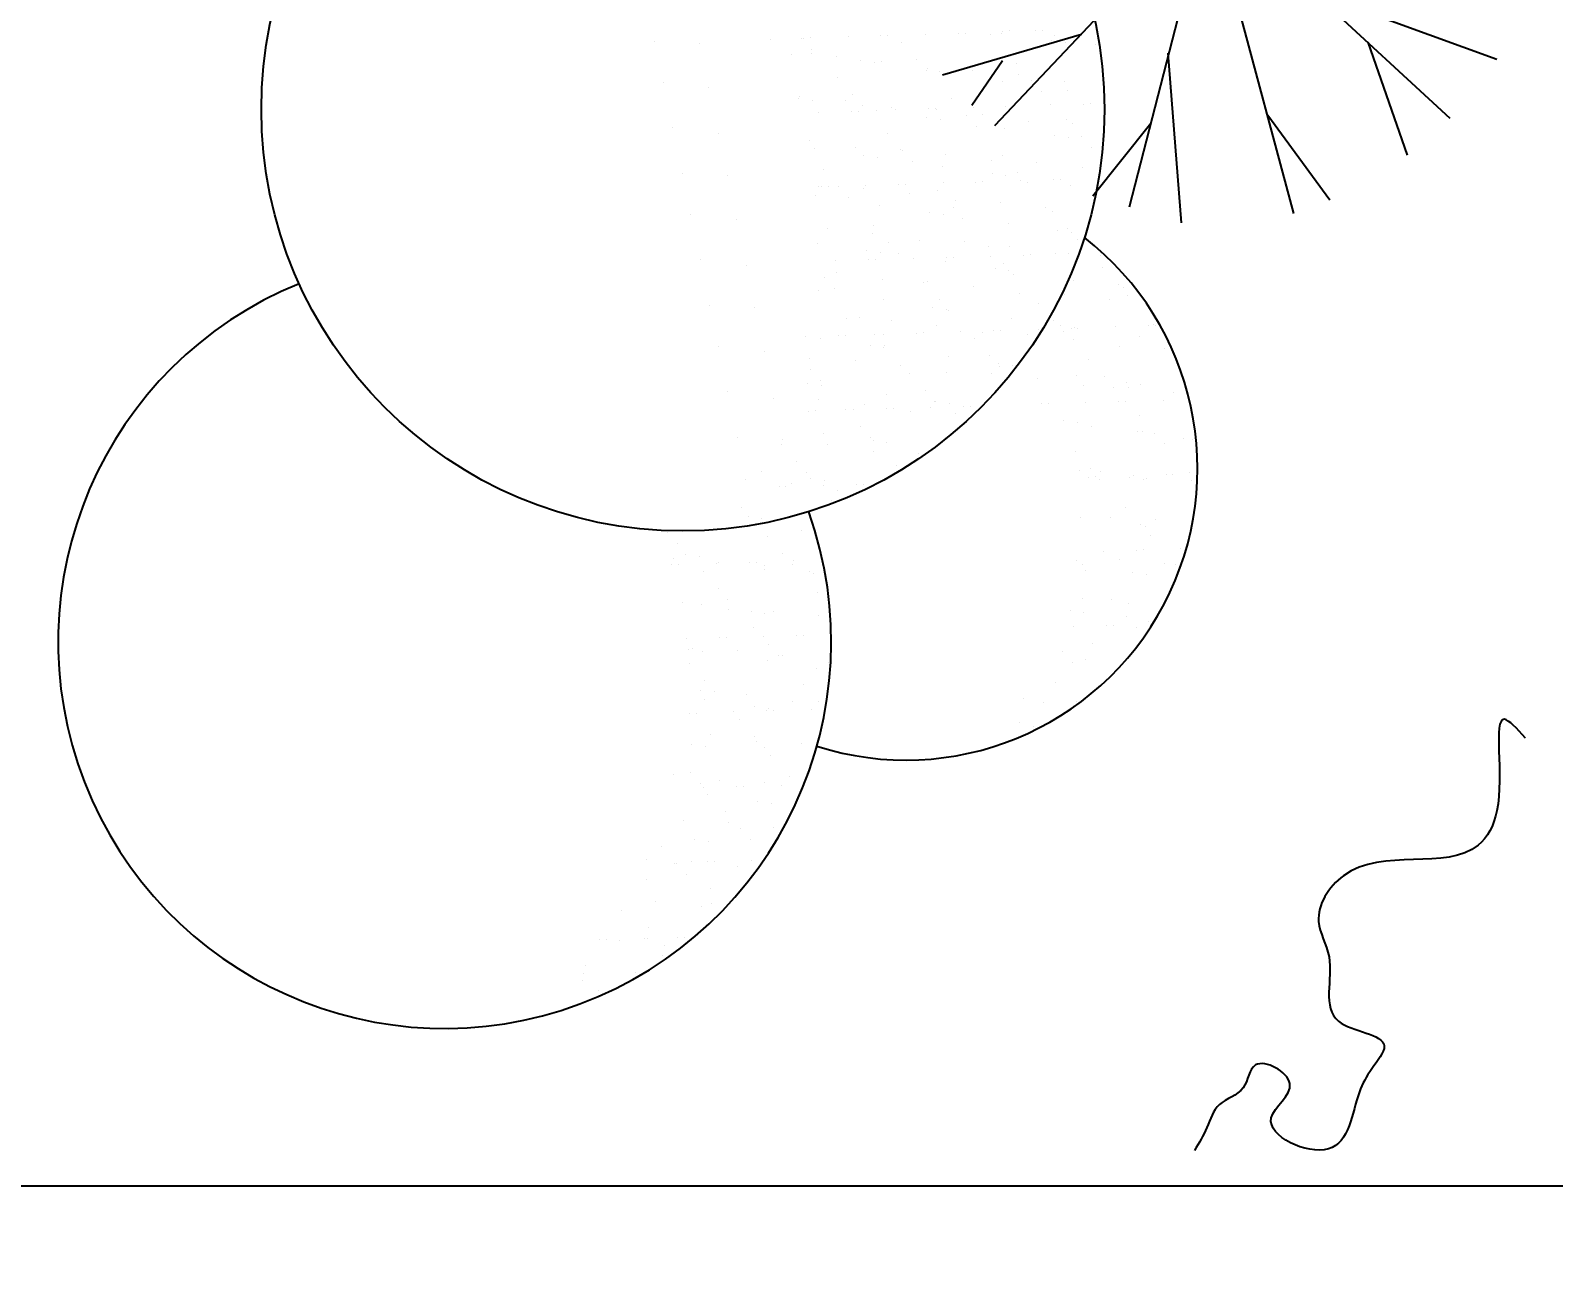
# Model space of a CAD drawing. Extents: x 500 to 638, y 181 to 267.
# Drawn here: x 544.823 to 545.934, y 227.91 to 228.815 of the extents above; entities that cross this region are included whole.
import ezdxf

# ---------------------------------------------------------------- set-up
doc = ezdxf.new("R2010")
doc.units = 0
doc.header["$LTSCALE"] = 7
doc.layers.get('0').update_dxf_attribs({"linetype": 'CONTINUOUS'})
doc.layers.get('DEFPOINTS').update_dxf_attribs({"linetype": 'CONTINUOUS'})
for name, color, linetype in [('ACESSÓRIO', 2, 'CONTINUOUS'), ('ALVENARIA', 7, 'CONTINUOUS'), ('COTA', 1, 'CONTINUOUS')]:
    doc.layers.add(name, color=color, linetype=linetype)
doc.styles.add('SIMPLEX', font='SIMPLEX.SHX')
doc.dimstyles.new('DIM50', dxfattribs={"dimtxt": 0.12, "dimasz": 0.15, "dimexe": 0.05, "dimexo": 0.09, "dimgap": 0.09, "dimtad": 1, "dimzin": 0, "dimdsep": 46, "dimtxsty": 'SIMPLEX', "dimblk1": 'DOTSMALL', "dimblk2": 'DOTSMALL', "dimsah": 1, "dimcen": 0.09, "dimadec": 0, "dimazin": 0, "dimtfac": 1, "dimtix": 1, "dimtofl": 0, "dimtmove": 2, "dimatfit": 3, "dimldrblk": 'DOTSMALL', "dimfxl": 1, "dimtolj": 1, "dimtzin": 0, "dimarcsym": 0})

# ---------------------------------------------------------------- blocks, each defined once
blk = doc.blocks.new('_DOTSMALL')
at = {"color": 0, "linetype": 'ByBlock', "const_width": 0.5}
blk.add_lwpolyline([(-0.0625, 0, 1), (0.0625, 0, 1)], format="xyb", close=True, dxfattribs=at)
blk = doc.blocks.new('*D59')
at = {"layer": 'COTA', "color": 0, "lineweight": -2}
for p, q in [((546.7843, 227.8819), (546.7843, 224.4025)), ((544.7843, 226.2819), (544.7843, 224.4025)), ((544.7843, 224.4525), (546.7843, 224.4525))]:
    blk.add_line(p, q, dxfattribs=at)
at = {"layer": 'DEFPOINTS', "color": 0}
for p in [(546.7843, 227.9719), (544.7843, 226.3719), (546.7843, 224.4525)]:
    blk.add_point(p, dxfattribs=at)
at = {"layer": 'COTA', "color": 0, "lineweight": -2, "xscale": 0.15, "yscale": 0.15, "zscale": 0.15, "rotation": 180}
blk.add_blockref('_DOTSMALL', (544.7843, 224.4525), dxfattribs=at)
at = {"layer": 'COTA', "color": 0, "lineweight": -2, "xscale": 0.15, "yscale": 0.15, "zscale": 0.15}
blk.add_blockref('_DOTSMALL', (546.7843, 224.4525), dxfattribs=at)
at = {"layer": 'COTA', "color": 0, "insert": (545.7843, 224.6025), "char_height": 0.12, "attachment_point": 5, "style": 'SIMPLEX'}
blk.add_mtext('\\A1;2.00', dxfattribs=at)

msp = doc.modelspace()

# ---------------------------------------------------------------- linework, layer by layer
at = {"layer": 'ACESSÓRIO'}
for p, q in [((545.6845, 228.9126), (545.5266, 228.7454)), ((545.6836, 228.9141), (545.6247, 228.686)), ((545.683, 228.9115), (545.7446, 228.6814)), ((545.6853, 228.911), (545.8587, 228.751)), ((545.7597, 228.8425), (545.8931, 228.7941)), ((545.386, 228.8093), (545.386, 228.8093)), ((545.3873, 228.8094), (545.3873, 228.8094)), ((545.3924, 228.8096), (545.3924, 228.8096)), ((545.4198, 228.8104), (545.4198, 228.8104)), ((545.4437, 228.8112), (545.4437, 228.8112)), ((545.4488, 228.8113), (545.4488, 228.8113)), ((545.4762, 228.8122), (545.4762, 228.8122)), ((545.5899, 228.8121), (545.4887, 228.7823)), ((545.5002, 228.8129), (545.5002, 228.8129)), ((545.5053, 228.8131), (545.5053, 228.8131)), ((545.5237, 228.8118), (545.5237, 228.8118)), ((545.532, 228.8126), (545.532, 228.8126)), ((545.5327, 228.8139), (545.5327, 228.8139)), ((545.5372, 228.8148), (545.5372, 228.8148)), ((545.5567, 228.8147), (545.5567, 228.8147)), ((545.5617, 228.8148), (545.5617, 228.8148)), ((545.5705, 228.8113), (545.5705, 228.8113)), ((545.2786, 228.8071), (545.2786, 228.8071)), ((545.3115, 228.8057), (545.3115, 228.8057)), ((545.3633, 228.8087), (545.3633, 228.8087)), ((545.3929, 228.7982), (545.3929, 228.7982)), ((545.3931, 228.8014), (545.3931, 228.8014)), ((545.4586, 228.8064), (545.4586, 228.8064)), ((545.5682, 228.8073), (545.5682, 228.8073)), ((545.5783, 228.8059), (545.5783, 228.8059)), ((545.6003, 228.8044), (545.6003, 228.8044)), ((545.6531, 228.7983), (545.6627, 228.6747)), ((545.7989, 228.8064), (545.8277, 228.7239)), ((545.3783, 228.7972), (545.3783, 228.7972)), ((545.4111, 228.7958), (545.4111, 228.7958)), ((545.4291, 228.793), (545.4291, 228.793)), ((545.4391, 228.7916), (545.4391, 228.7916)), ((545.4443, 228.7923), (545.4443, 228.7923)), ((545.4697, 228.794), (545.4697, 228.794)), ((545.4779, 228.7874), (545.4779, 228.7874)), ((545.5324, 228.7929), (545.5099, 228.7602)), ((545.5423, 228.791), (545.5423, 228.791)), ((545.2849, 228.7769), (545.2849, 228.7769)), ((545.4117, 228.7806), (545.4117, 228.7806)), ((545.4768, 228.786), (545.4768, 228.786)), ((545.4864, 228.7847), (545.4864, 228.7847)), ((545.5107, 228.786), (545.5107, 228.786)), ((545.5226, 228.7795), (545.5226, 228.7795)), ((545.5326, 228.778), (545.5326, 228.778)), ((545.544, 228.7825), (545.544, 228.7825)), ((545.5534, 228.7786), (545.5534, 228.7786)), ((545.5775, 228.7775), (545.5775, 228.7775)), ((545.3182, 228.7734), (545.3182, 228.7734)), ((545.3834, 228.7652), (545.3834, 228.7652)), ((545.3846, 228.767), (545.3846, 228.767)), ((545.4228, 228.7682), (545.4228, 228.7682)), ((545.4953, 228.7653), (545.4953, 228.7653)), ((545.5605, 228.7707), (545.5605, 228.7707)), ((545.5799, 228.7712), (545.5799, 228.7712)), ((545.3935, 228.7637), (545.3935, 228.7637)), ((545.398, 228.7553), (545.398, 228.7553)), ((545.4178, 228.7635), (545.4178, 228.7635)), ((545.4219, 228.756), (545.4219, 228.756)), ((545.427, 228.7562), (545.427, 228.7562)), ((545.4299, 228.7602), (545.4299, 228.7602)), ((545.4407, 228.7569), (545.4407, 228.7569)), ((545.4514, 228.7585), (545.4514, 228.7585)), ((545.4544, 228.7571), (545.4544, 228.7571)), ((545.4784, 228.7578), (545.4784, 228.7578)), ((545.4835, 228.758), (545.4835, 228.758)), ((545.4842, 228.7571), (545.4842, 228.7571)), ((545.5109, 228.7588), (545.5109, 228.7588)), ((545.5349, 228.7595), (545.5349, 228.7595)), ((545.5399, 228.7597), (545.5399, 228.7597)), ((545.5674, 228.7606), (545.5674, 228.7606)), ((545.5913, 228.7613), (545.5913, 228.7613)), ((545.5964, 228.7615), (545.5964, 228.7615)), ((545.2917, 228.7445), (545.2917, 228.7445)), ((545.4769, 228.7516), (545.4769, 228.7516)), ((545.487, 228.7502), (545.487, 228.7502)), ((545.5064, 228.7528), (545.5064, 228.7528)), ((545.5135, 228.7449), (545.5135, 228.7449)), ((545.5175, 228.7536), (545.5175, 228.7536)), ((545.5342, 228.7434), (545.5342, 228.7434)), ((545.551, 228.7486), (545.551, 228.7486)), ((545.579, 228.7499), (545.579, 228.7499)), ((545.5838, 228.7472), (545.5838, 228.7472)), ((545.6405, 228.7471), (545.5982, 228.694)), ((545.7259, 228.7531), (545.7712, 228.6915)), ((545.3252, 228.7396), (545.3252, 228.7396)), ((545.3913, 228.7347), (545.3913, 228.7347)), ((545.4484, 228.7395), (545.4484, 228.7395)), ((545.5704, 228.7381), (545.5704, 228.7381)), ((545.5805, 228.7367), (545.5805, 228.7367)), ((545.5901, 228.7375), (545.5901, 228.7375)), ((545.3951, 228.729), (545.3951, 228.729)), ((545.4249, 228.7297), (545.4249, 228.7297)), ((545.4313, 228.7238), (545.4313, 228.7238)), ((545.4414, 228.7223), (545.4414, 228.7223)), ((545.4577, 228.7283), (545.4577, 228.7283)), ((545.4595, 228.7271), (545.4595, 228.7271)), ((545.4909, 228.7248), (545.4909, 228.7248)), ((545.5321, 228.7241), (545.5321, 228.7241)), ((545.5972, 228.7295), (545.5972, 228.7295)), ((545.8277, 228.7239), (545.8277, 228.7239)), ((545.2987, 228.7107), (545.2987, 228.7107)), ((545.4015, 228.7137), (545.4015, 228.7137)), ((545.4666, 228.7191), (545.4666, 228.7191)), ((545.4886, 228.7155), (545.4886, 228.7155)), ((545.5245, 228.7198), (545.5245, 228.7198)), ((545.5248, 228.7103), (545.5248, 228.7103)), ((545.5432, 228.7117), (545.5432, 228.7117)), ((545.5573, 228.7184), (545.5573, 228.7184)), ((545.5906, 228.7149), (545.5906, 228.7149)), ((545.3315, 228.7093), (545.3315, 228.7093)), ((545.3984, 228.7008), (545.3984, 228.7008)), ((545.4001, 228.7009), (545.4001, 228.7009)), ((545.4052, 228.7011), (545.4052, 228.7011)), ((545.4126, 228.7013), (545.4126, 228.7013)), ((545.4312, 228.6994), (545.4312, 228.6994)), ((545.4326, 228.7019), (545.4326, 228.7019)), ((545.4566, 228.7027), (545.4566, 228.7027)), ((545.4617, 228.7028), (545.4617, 228.7028)), ((545.4852, 228.6983), (545.4852, 228.6983)), ((545.4891, 228.7037), (545.4891, 228.7037)), ((545.513, 228.7044), (545.513, 228.7044)), ((545.5181, 228.7046), (545.5181, 228.7046)), ((545.5349, 228.7088), (545.5349, 228.7088)), ((545.5455, 228.7054), (545.5455, 228.7054)), ((545.5503, 228.7037), (545.5503, 228.7037)), ((545.5695, 228.7062), (545.5695, 228.7062)), ((545.5746, 228.7063), (545.5746, 228.7063)), ((545.5821, 228.702), (545.5821, 228.702)), ((545.602, 228.7072), (545.602, 228.7072)), ((545.3957, 228.6945), (545.3957, 228.6945)), ((545.4197, 228.6933), (545.4197, 228.6933)), ((545.443, 228.6876), (545.443, 228.6876)), ((545.4644, 228.696), (545.4644, 228.696)), ((545.498, 228.691), (545.498, 228.691)), ((545.5308, 228.6896), (545.5308, 228.6896)), ((545.305, 228.6805), (545.305, 228.6805)), ((545.3383, 228.677), (545.3383, 228.677)), ((545.4792, 228.6824), (545.4792, 228.6824)), ((545.4892, 228.681), (545.4892, 228.681)), ((545.4963, 228.6859), (545.4963, 228.6859)), ((545.5034, 228.678), (545.5034, 228.678)), ((545.5641, 228.6861), (545.5641, 228.6861)), ((545.5688, 228.683), (545.5688, 228.683)), ((545.4047, 228.6706), (545.4047, 228.6706)), ((545.4379, 228.6671), (545.4379, 228.6671)), ((545.4383, 228.6726), (545.4383, 228.6726)), ((545.5365, 228.6741), (545.5365, 228.6741)), ((545.5727, 228.6689), (545.5727, 228.6689)), ((545.5799, 228.6706), (545.5799, 228.6706)), ((545.5827, 228.6674), (545.5827, 228.6674)), ((545.3973, 228.6598), (545.3973, 228.6598)), ((545.4335, 228.6546), (545.4335, 228.6546)), ((545.4494, 228.6601), (545.4494, 228.6601)), ((545.4715, 228.6621), (545.4715, 228.6621)), ((545.5043, 228.6607), (545.5043, 228.6607)), ((545.5219, 228.6572), (545.5219, 228.6572)), ((545.5375, 228.6573), (545.5375, 228.6573)), ((545.587, 228.6626), (545.587, 228.6626)), ((545.3118, 228.6482), (545.3118, 228.6482)), ((545.3453, 228.6432), (545.3453, 228.6432)), ((545.4108, 228.6468), (545.4108, 228.6468)), ((545.4348, 228.6476), (545.4348, 228.6476)), ((545.4399, 228.6477), (545.4399, 228.6477)), ((545.4436, 228.6531), (545.4436, 228.6531)), ((545.4565, 228.6522), (545.4565, 228.6522)), ((545.4673, 228.6486), (545.4673, 228.6486)), ((545.4909, 228.6463), (545.4909, 228.6463)), ((545.4912, 228.6493), (545.4912, 228.6493)), ((545.4963, 228.6495), (545.4963, 228.6495)), ((545.5237, 228.6503), (545.5237, 228.6503)), ((545.533, 228.6448), (545.533, 228.6448)), ((545.5477, 228.6511), (545.5477, 228.6511)), ((545.5528, 228.6512), (545.5528, 228.6512)), ((545.5711, 228.6523), (545.5711, 228.6523)), ((545.5802, 228.6521), (545.5802, 228.6521)), ((545.6039, 228.6509), (545.6039, 228.6509)), ((545.6042, 228.6528), (545.6042, 228.6528)), ((545.4024, 228.6344), (545.4024, 228.6344)), ((545.4114, 228.6383), (545.4114, 228.6383)), ((545.445, 228.6333), (545.445, 228.6333)), ((545.4778, 228.6319), (545.4778, 228.6319)), ((545.5271, 228.641), (545.5271, 228.641)), ((545.5371, 228.6396), (545.5371, 228.6396)), ((545.5401, 228.6368), (545.5401, 228.6368)), ((545.5844, 228.6327), (545.5844, 228.6327)), ((545.6056, 228.6418), (545.6056, 228.6418)), ((545.398, 228.6252), (545.398, 228.6252)), ((545.4095, 228.6264), (545.4095, 228.6264)), ((545.475, 228.6314), (545.475, 228.6314)), ((545.511, 228.6284), (545.511, 228.6284)), ((545.5446, 228.6234), (545.5446, 228.6234)), ((545.5774, 228.622), (545.5774, 228.622)), ((545.6167, 228.6294), (545.6167, 228.6294)), ((545.6206, 228.6275), (545.6206, 228.6275)), ((545.6238, 228.6215), (545.6238, 228.6215)), ((545.3188, 228.6143), (545.3188, 228.6143)), ((545.3516, 228.6129), (545.3516, 228.6129)), ((545.4452, 228.6184), (545.4452, 228.6184)), ((545.4814, 228.6132), (545.4814, 228.6132)), ((545.4861, 228.619), (545.4861, 228.619)), ((545.4915, 228.6117), (545.4915, 228.6117)), ((545.4932, 228.611), (545.4932, 228.611)), ((545.5587, 228.6161), (545.5587, 228.6161)), ((545.6107, 228.6185), (545.6107, 228.6185)), ((545.4184, 228.6045), (545.4184, 228.6045)), ((545.4281, 228.6056), (545.4281, 228.6056)), ((545.4513, 228.6031), (545.4513, 228.6031)), ((545.4845, 228.5996), (545.4845, 228.5996)), ((545.5387, 228.6049), (545.5387, 228.6049)), ((545.5698, 228.6036), (545.5698, 228.6036)), ((545.5749, 228.5997), (545.5749, 228.5997)), ((545.6149, 228.5987), (545.6149, 228.5987)), ((545.6388, 228.5994), (545.6388, 228.5994)), ((545.6423, 228.6007), (545.6423, 228.6007)), ((545.6439, 228.5996), (545.6439, 228.5996)), ((545.389, 228.5917), (545.389, 228.5917)), ((545.3996, 228.5906), (545.3996, 228.5906)), ((545.413, 228.5924), (545.413, 228.5924)), ((545.418, 228.5926), (545.418, 228.5926)), ((545.4392, 228.5932), (545.4392, 228.5932)), ((545.4455, 228.5934), (545.4455, 228.5934)), ((545.4694, 228.5942), (545.4694, 228.5942)), ((545.4745, 228.5943), (545.4745, 228.5943)), ((545.5019, 228.5952), (545.5019, 228.5952)), ((545.5118, 228.5903), (545.5118, 228.5903)), ((545.5181, 228.5946), (545.5181, 228.5946)), ((545.5259, 228.5959), (545.5259, 228.5959)), ((545.531, 228.5961), (545.531, 228.5961)), ((545.5509, 228.5932), (545.5509, 228.5932)), ((545.5584, 228.5969), (545.5584, 228.5969)), ((545.5769, 228.5957), (545.5769, 228.5957)), ((545.5824, 228.5977), (545.5824, 228.5977)), ((545.5842, 228.5897), (545.5842, 228.5897)), ((545.585, 228.5982), (545.585, 228.5982)), ((545.5874, 228.5978), (545.5874, 228.5978)), ((545.6323, 228.5914), (545.6323, 228.5914)), ((545.3251, 228.5841), (545.3251, 228.5841)), ((545.3584, 228.5806), (545.3584, 228.5806)), ((545.4358, 228.5853), (545.4358, 228.5853)), ((545.4458, 228.5839), (545.4458, 228.5839)), ((545.4463, 228.5853), (545.4463, 228.5853)), ((545.4931, 228.577), (545.4931, 228.577)), ((545.5229, 228.5779), (545.5229, 228.5779)), ((545.6177, 228.5847), (545.6177, 228.5847)), ((545.6505, 228.5833), (545.6505, 228.5833)), ((545.3919, 228.5756), (545.3919, 228.5756)), ((545.3923, 228.5674), (545.3923, 228.5674)), ((545.4248, 228.5742), (545.4248, 228.5742)), ((545.458, 228.5707), (545.458, 228.5707)), ((545.4916, 228.5658), (545.4916, 228.5658)), ((545.5293, 228.5718), (545.5293, 228.5718)), ((545.53, 228.5699), (545.53, 228.5699)), ((545.5394, 228.5704), (545.5394, 228.5704)), ((545.5954, 228.5749), (545.5954, 228.5749)), ((545.3901, 228.5575), (545.3901, 228.5575)), ((545.3994, 228.5595), (545.3994, 228.5595)), ((545.4002, 228.556), (545.4002, 228.556)), ((545.4648, 228.5645), (545.4648, 228.5645)), ((545.5244, 228.5644), (545.5244, 228.5644)), ((545.5576, 228.5609), (545.5576, 228.5609)), ((545.5866, 228.5635), (545.5866, 228.5635)), ((545.5912, 228.5559), (545.5912, 228.5559)), ((545.6065, 228.5625), (545.6065, 228.5625)), ((545.6136, 228.5545), (545.6136, 228.5545)), ((545.6228, 228.5583), (545.6228, 228.5583)), ((545.624, 228.5545), (545.624, 228.5545)), ((545.6329, 228.5568), (545.6329, 228.5568)), ((545.3319, 228.5518), (545.3319, 228.5518)), ((545.3654, 228.5468), (545.3654, 228.5468)), ((545.3982, 228.5454), (545.3982, 228.5454)), ((545.4475, 228.5492), (545.4475, 228.5492)), ((545.4759, 228.5521), (545.4759, 228.5521)), ((545.4831, 228.5441), (545.4831, 228.5441)), ((545.4837, 228.544), (545.4837, 228.544)), ((545.5656, 228.5427), (545.5656, 228.5427)), ((545.593, 228.5436), (545.593, 228.5436)), ((545.617, 228.5443), (545.617, 228.5443)), ((545.6221, 228.5445), (545.6221, 228.5445)), ((545.6495, 228.5453), (545.6495, 228.5453)), ((545.6573, 228.551), (545.6573, 228.551)), ((545.3912, 228.5373), (545.3912, 228.5373)), ((545.3962, 228.5375), (545.3962, 228.5375)), ((545.4179, 228.5387), (545.4179, 228.5387)), ((545.4237, 228.5383), (545.4237, 228.5383)), ((545.4315, 228.5419), (545.4315, 228.5419)), ((545.4476, 228.5391), (545.4476, 228.5391)), ((545.4527, 228.5392), (545.4527, 228.5392)), ((545.4651, 228.5369), (545.4651, 228.5369)), ((545.4801, 228.5401), (545.4801, 228.5401)), ((545.4937, 228.5425), (545.4937, 228.5425)), ((545.4979, 228.5355), (545.4979, 228.5355)), ((545.5041, 228.5408), (545.5041, 228.5408)), ((545.5092, 228.541), (545.5092, 228.541)), ((545.5606, 228.5426), (545.5606, 228.5426)), ((545.6322, 228.5338), (545.6322, 228.5338)), ((545.4018, 228.5213), (545.4018, 228.5213)), ((545.429, 228.5263), (545.429, 228.5263)), ((545.5772, 228.5304), (545.5772, 228.5304)), ((545.5872, 228.529), (545.5872, 228.529)), ((545.5975, 228.5257), (545.5975, 228.5257)), ((545.6308, 228.5222), (545.6308, 228.5222)), ((545.6345, 228.5221), (545.6345, 228.5221)), ((545.6433, 228.5213), (545.6433, 228.5213)), ((545.3389, 228.518), (545.3389, 228.518)), ((545.371, 228.5129), (545.371, 228.5129)), ((545.3717, 228.5166), (545.3717, 228.5166)), ((545.405, 228.5131), (545.405, 228.5131)), ((545.4361, 228.5183), (545.4361, 228.5183)), ((545.438, 228.5161), (545.438, 228.5161)), ((545.4481, 228.5146), (545.4481, 228.5146)), ((545.6504, 228.5134), (545.6504, 228.5134)), ((545.6643, 228.5172), (545.6643, 228.5172)), ((545.6707, 228.5169), (545.6707, 228.5169)), ((545.3821, 228.5005), (545.3821, 228.5005)), ((545.4385, 228.5081), (545.4385, 228.5081)), ((545.4714, 228.5067), (545.4714, 228.5067)), ((545.5853, 228.508), (545.5853, 228.508)), ((545.3452, 228.4877), (545.3452, 228.4877)), ((545.3562, 228.4935), (545.3562, 228.4935)), ((545.3892, 228.4926), (545.3892, 228.4926)), ((545.3924, 228.4882), (545.3924, 228.4882)), ((545.4547, 228.4976), (545.4547, 228.4976)), ((545.5889, 228.4943), (545.5889, 228.4943)), ((545.5952, 228.4892), (545.5952, 228.4892)), ((545.5964, 228.4956), (545.5964, 228.4956)), ((545.6003, 228.4894), (545.6003, 228.4894)), ((545.6035, 228.4876), (545.6035, 228.4876)), ((545.6042, 228.4933), (545.6042, 228.4933)), ((545.6251, 228.4891), (545.6251, 228.4891)), ((545.6277, 228.4902), (545.6277, 228.4902)), ((545.6351, 228.4876), (545.6351, 228.4876)), ((545.6378, 228.4883), (545.6378, 228.4883)), ((545.6517, 228.4909), (545.6517, 228.4909)), ((545.6567, 228.4911), (545.6567, 228.4911)), ((545.6689, 228.4926), (545.6689, 228.4926)), ((545.3694, 228.4822), (545.3694, 228.4822)), ((545.3744, 228.4824), (545.3744, 228.4824)), ((545.3785, 228.4842), (545.3785, 228.4842)), ((545.4019, 228.4832), (545.4019, 228.4832)), ((545.4024, 228.4868), (545.4024, 228.4868)), ((545.412, 228.4793), (545.412, 228.4793)), ((545.4258, 228.484), (545.4258, 228.484)), ((545.4309, 228.4841), (545.4309, 228.4841)), ((545.6706, 228.4869), (545.6706, 228.4869)), ((545.3423, 228.4668), (545.3423, 228.4668)), ((545.4078, 228.4718), (545.4078, 228.4718)), ((545.622, 228.4668), (545.622, 228.4668)), ((545.3468, 228.4604), (545.3468, 228.4604)), ((545.3519, 228.4554), (545.3519, 228.4554)), ((545.3568, 228.4589), (545.3568, 228.4589)), ((545.5895, 228.4598), (545.5895, 228.4598)), ((545.6113, 228.4595), (545.6113, 228.4595)), ((545.6331, 228.4544), (545.6331, 228.4544)), ((545.6441, 228.4581), (545.6441, 228.4581)), ((545.2883, 228.449), (545.2883, 228.449)), ((545.3609, 228.446), (545.3609, 228.446)), ((545.3855, 228.4504), (545.3855, 228.4504)), ((545.6367, 228.4529), (545.6367, 228.4529)), ((545.6402, 228.4465), (545.6402, 228.4465)), ((545.2954, 228.441), (545.2954, 228.441)), ((545.3011, 228.4325), (545.3011, 228.4325)), ((545.372, 228.4336), (545.372, 228.4336)), ((545.6059, 228.4351), (545.6059, 228.4351)), ((545.6299, 228.4358), (545.6299, 228.4358)), ((545.6349, 228.436), (545.6349, 228.436)), ((545.6624, 228.4368), (545.6624, 228.4368)), ((545.2911, 228.4253), (545.2911, 228.4253)), ((545.2922, 228.4301), (545.2922, 228.4301)), ((545.2962, 228.4255), (545.2962, 228.4255)), ((545.3112, 228.4311), (545.3112, 228.4311)), ((545.3236, 228.4263), (545.3236, 228.4263)), ((545.3254, 228.4266), (545.3254, 228.4266)), ((545.3476, 228.4271), (545.3476, 228.4271)), ((545.3526, 228.4272), (545.3526, 228.4272)), ((545.3584, 228.4243), (545.3584, 228.4243)), ((545.359, 228.4216), (545.359, 228.4216)), ((545.3791, 228.4256), (545.3791, 228.4256)), ((545.38, 228.4281), (545.38, 228.4281)), ((545.5862, 228.4286), (545.5862, 228.4286)), ((545.5911, 228.4251), (545.5911, 228.4251)), ((545.5933, 228.4207), (545.5933, 228.4207)), ((545.6176, 228.4293), (545.6176, 228.4293)), ((545.6508, 228.4258), (545.6508, 228.4258)), ((545.6588, 228.4257), (545.6588, 228.4257)), ((545.3139, 228.4202), (545.3139, 228.4202)), ((545.3918, 228.4202), (545.3918, 228.4202)), ((545.3946, 228.419), (545.3946, 228.419)), ((545.6273, 228.4198), (545.6273, 228.4198)), ((545.6374, 228.4184), (545.6374, 228.4184)), ((545.325, 228.4078), (545.325, 228.4078)), ((545.3321, 228.3999), (545.3321, 228.3999)), ((545.3976, 228.4049), (545.3976, 228.4049)), ((545.5911, 228.4004), (545.5911, 228.4004)), ((545.6119, 228.3999), (545.6119, 228.3999)), ((545.2989, 228.3977), (545.2989, 228.3977)), ((545.3128, 228.3964), (545.3128, 228.3964)), ((545.3325, 228.3927), (545.3325, 228.3927)), ((545.349, 228.3912), (545.349, 228.3912)), ((545.3591, 228.3897), (545.3591, 228.3897)), ((545.3653, 228.3913), (545.3653, 228.3913)), ((545.3985, 228.3879), (545.3985, 228.3879)), ((545.5817, 228.392), (545.5817, 228.392)), ((545.5917, 228.3905), (545.5917, 228.3905)), ((545.623, 228.3875), (545.623, 228.3875)), ((545.6243, 228.3969), (545.6243, 228.3969)), ((545.3507, 228.3791), (545.3507, 228.3791)), ((545.4063, 228.3829), (545.4063, 228.3829)), ((545.5841, 228.38), (545.5841, 228.38)), ((545.6081, 228.3807), (545.6081, 228.3807)), ((545.6131, 228.3809), (545.6131, 228.3809)), ((545.6301, 228.3795), (545.6301, 228.3795)), ((545.639, 228.3837), (545.639, 228.3837)), ((545.6406, 228.3817), (545.6406, 228.3817)), ((545.3018, 228.3712), (545.3018, 228.3712)), ((545.3257, 228.372), (545.3257, 228.372)), ((545.3308, 228.3721), (545.3308, 228.3721)), ((545.3582, 228.373), (545.3582, 228.373)), ((545.3618, 228.3667), (545.3618, 228.3667)), ((545.3822, 228.3737), (545.3822, 228.3737)), ((545.3873, 228.3739), (545.3873, 228.3739)), ((545.5978, 228.3681), (545.5978, 228.3681)), ((545.3034, 228.3633), (545.3034, 228.3633)), ((545.306, 228.3639), (545.306, 228.3639)), ((545.3134, 228.3619), (545.3134, 228.3619)), ((545.3388, 228.3625), (545.3388, 228.3625)), ((545.3607, 228.355), (545.3607, 228.355)), ((545.3689, 228.3587), (545.3689, 228.3587)), ((545.372, 228.359), (545.372, 228.359)), ((545.4056, 228.354), (545.4056, 228.354)), ((545.576, 228.3617), (545.576, 228.3617)), ((545.5831, 228.3538), (545.5831, 228.3538)), ((545.5933, 228.3558), (545.5933, 228.3558)), ((545.3038, 228.3533), (545.3038, 228.3533)), ((545.3969, 228.3498), (545.3969, 228.3498)), ((545.3123, 228.3337), (545.3123, 228.3337)), ((545.3149, 228.3409), (545.3149, 228.3409)), ((545.322, 228.3329), (545.322, 228.3329)), ((545.3874, 228.338), (545.3874, 228.338)), ((545.5713, 228.3393), (545.5713, 228.3393)), ((545.315, 228.3272), (545.315, 228.3272)), ((545.3455, 228.3302), (545.3455, 228.3302)), ((545.3512, 228.3219), (545.3512, 228.3219)), ((545.3613, 228.3205), (545.3613, 228.3205)), ((545.3791, 228.3252), (545.3791, 228.3252)), ((545.3985, 228.3255), (545.3985, 228.3255)), ((545.5477, 228.328), (545.5477, 228.328)), ((545.5623, 228.3249), (545.5623, 228.3249)), ((545.5839, 228.3228), (545.5839, 228.3228)), ((545.5863, 228.3256), (545.5863, 228.3256)), ((545.3039, 228.3169), (545.3039, 228.3169)), ((545.309, 228.317), (545.309, 228.317)), ((545.3364, 228.3179), (545.3364, 228.3179)), ((545.3405, 228.3122), (545.3405, 228.3122)), ((545.3604, 228.3186), (545.3604, 228.3186)), ((545.3655, 228.3188), (545.3655, 228.3188)), ((545.3929, 228.3196), (545.3929, 228.3196)), ((545.5448, 228.3104), (545.5448, 228.3104)), ((545.319, 228.3013), (545.319, 228.3013)), ((545.3516, 228.2998), (545.3516, 228.2998)), ((545.5548, 228.3072), (545.5548, 228.3072)), ((545.3056, 228.2941), (545.3056, 228.2941)), ((545.3157, 228.2926), (545.3157, 228.2926)), ((545.3526, 228.2964), (545.3526, 228.2964)), ((545.3587, 228.2918), (545.3587, 228.2918)), ((545.3854, 228.295), (545.3854, 228.295)), ((545.3629, 228.2858), (545.3629, 228.2858)), ((545.2925, 228.2725), (545.2925, 228.2725)), ((545.3047, 228.274), (545.3047, 228.274)), ((545.3118, 228.266), (545.3118, 228.266)), ((545.326, 228.2675), (545.326, 228.2675)), ((545.3589, 228.2661), (545.3589, 228.2661)), ((545.3773, 228.271), (545.3773, 228.271)), ((545.3146, 228.2627), (545.3146, 228.2627)), ((545.3173, 228.2579), (545.3173, 228.2579)), ((545.3386, 228.2635), (545.3386, 228.2635)), ((545.3437, 228.2636), (545.3437, 228.2636)), ((545.3711, 228.2645), (545.3711, 228.2645)), ((545.3304, 228.2453), (545.3304, 228.2453)), ((545.3535, 228.2527), (545.3535, 228.2527)), ((545.3635, 228.2513), (545.3635, 228.2513)), ((545.2995, 228.2387), (545.2995, 228.2387)), ((545.3323, 228.2373), (545.3323, 228.2373)), ((545.3415, 228.2328), (545.3415, 228.2328)), ((545.3656, 228.2338), (545.3656, 228.2338)), ((545.3079, 228.2249), (545.3079, 228.2249)), ((545.3179, 228.2234), (545.3179, 228.2234)), ((545.3486, 228.2249), (545.3486, 228.2249)), ((545.273, 228.2099), (545.273, 228.2099)), ((545.2835, 228.2195), (545.2835, 228.2195)), ((545.3493, 228.2094), (545.3493, 228.2094)), ((545.2928, 228.2076), (545.2928, 228.2076)), ((545.2946, 228.2071), (545.2946, 228.2071)), ((545.3017, 228.1991), (545.3017, 228.1991)), ((545.3058, 228.2085), (545.3058, 228.2085)), ((545.3168, 228.2084), (545.3168, 228.2084)), ((545.3219, 228.2085), (545.3219, 228.2085)), ((545.3391, 228.205), (545.3391, 228.205)), ((545.2723, 228.1956), (545.2723, 228.1956)), ((545.3195, 228.1887), (545.3195, 228.1887)), ((545.2793, 228.1796), (545.2793, 228.1796)), ((545.3126, 228.1761), (545.3126, 228.1761)), ((545.3202, 228.1783), (545.3202, 228.1783)), ((545.2547, 228.1733), (545.2547, 228.1733)), ((545.2739, 228.1609), (545.2739, 228.1609)), ((545.2385, 228.1515), (545.2385, 228.1515)), ((545.2436, 228.1517), (545.2436, 228.1517)), ((545.2528, 228.1508), (545.2528, 228.1508)), ((545.271, 228.1525), (545.271, 228.1525)), ((545.2733, 228.1526), (545.2733, 228.1526)), ((545.2861, 228.1473), (545.2861, 228.1473)), ((545.295, 228.1532), (545.295, 228.1532)), ((545.3001, 228.1534), (545.3001, 228.1534)), ((545.2283, 228.133), (545.2283, 228.133)), ((545.2844, 228.1401), (545.2844, 228.1401)), ((545.2263, 228.1219), (545.2263, 228.1219)), ((545.2264, 228.1268), (545.2264, 228.1268)), ((545.2645, 228.1278), (545.2645, 228.1278)), ((545.2375, 228.1144), (545.2375, 228.1144)), ((545.1927, 228.0956), (545.1927, 228.0956))]:
    msp.add_line(p, q, dxfattribs=at)
msp.add_circle((545.2992, 228.7574), 0.3075, dxfattribs=at)
for centre, radius, start, end in [((545.4619, 228.4955), 0.2128, 252.2191, 52.2756), ((545.1254, 228.369), 0.282, 112.1282, 19.6529)]:
    msp.add_arc(centre, radius, start, end, dxfattribs=at)
msp.add_open_spline([(545.914, 228.2988), (545.9074, 228.306), (545.8868, 228.3287), (545.902, 228.2544), (545.8693, 228.1963), (545.7923, 228.2261), (545.7562, 228.1676), (545.7783, 228.1345), (545.7586, 228.0858), (545.8218, 228.0826), (545.8006, 228.0567), (545.788, 228.0345), (545.7839, 227.9813), (545.708, 228.0161), (545.7569, 228.0463), (545.7131, 228.0705), (545.7111, 228.0392), (545.6883, 228.0346), (545.6821, 228.0141), (545.6757, 228.0034), (545.6725, 227.998)], degree=3, knots=[204.210503, 204.210503, 204.210503, 204.210503, 210.450777, 227.18311, 234.30736, 259.533939, 269.031507, 275.744101, 287.612719, 297.099798, 301.849297, 306.597365, 318.471114, 330.330349, 337.454598, 344.570293, 349.319792, 354.62839, 359.37789, 364.127389, 364.127389, 364.127389, 364.127389], dxfattribs=at)
at = {"layer": 'ALVENARIA'}
msp.add_line((546.7843, 227.9719), (544.7843, 227.9719), dxfattribs=at)

# ---------------------------------------------------------------- dimensions: what is measured, and where the dimension line sits
at = {"layer": 'COTA'}
dim = msp.add_linear_dim(base=(546.7843, 224.4525), p1=(544.7843, 226.3719), p2=(546.7843, 227.9719), dimstyle='DIM50', dxfattribs=at)
dim.commit()
dim.dimension.update_dxf_attribs({"geometry": '*D59', "text_midpoint": (545.7843, 224.6025)})

doc.saveas('drawing.dxf')
